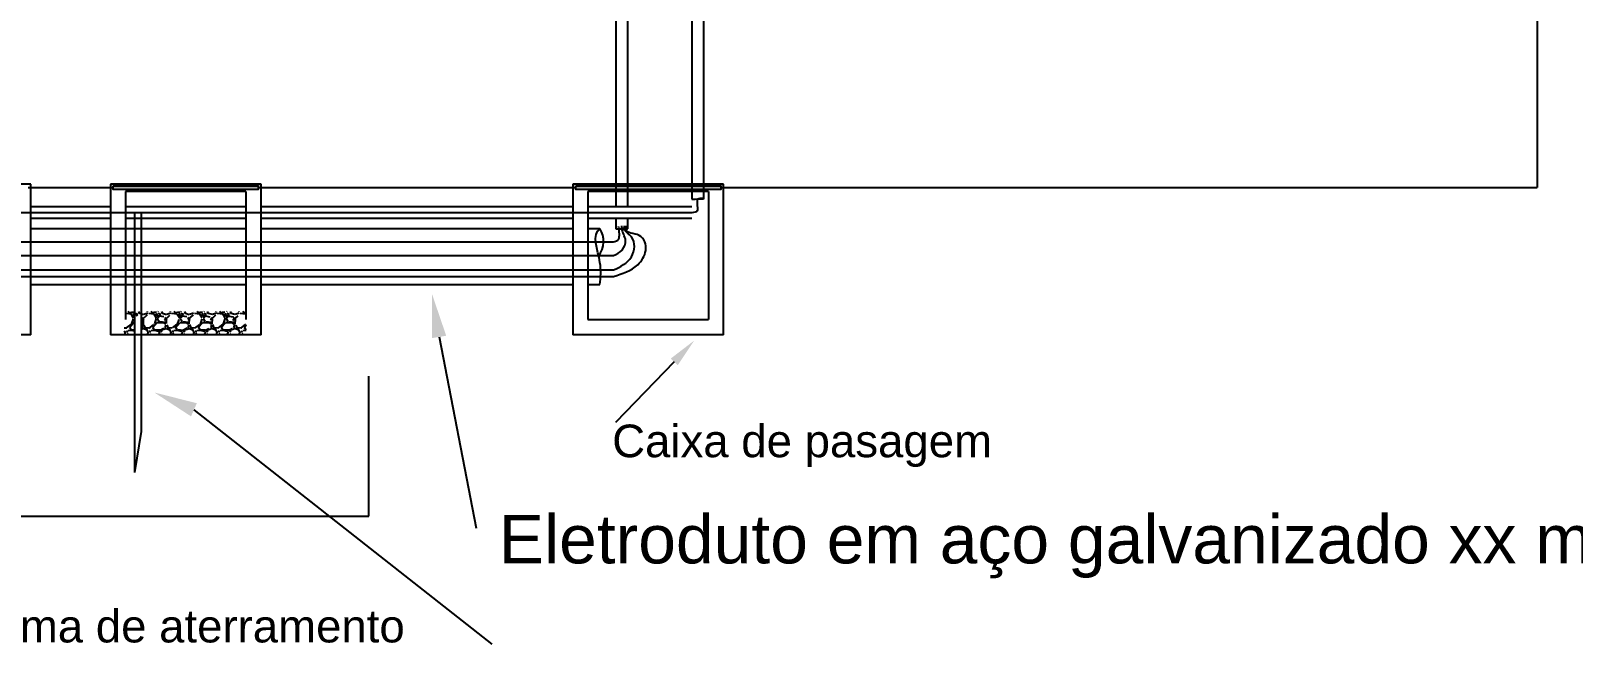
# Model space of a CAD drawing. Header units: millimetres. Extents: x 2991 to 3503, y 2795 to 2987.
# Drawn here: x 3347.08 to 3385.87, y 2864.13 to 2879.56 of the extents above; entities that cross this region are included whole.
import ezdxf

# ---------------------------------------------------------------- set-up
doc = ezdxf.new("R2010")
doc.units = ezdxf.units.MM
doc.layers.add('CISM_59_ELET_CAIXA DE PASSAGEM_INSTALAR', color=10, linetype='Continuous')
doc.layers.add('CISM_78_CX_ENT_PRINC', color=10, linetype='Continuous')
doc.styles.get("Standard").update_dxf_attribs({"font": ''})
doc.styles.get('Standard').set_extended_font_data('Arial')

msp = doc.modelspace()

# ---------------------------------------------------------------- hatches: boundary and pattern name
h = msp.add_hatch()
h.set_pattern_fill('GRAVEL', color=256, scale=0.022699, style=0)
h.set_pattern_definition([(228.0128, (3534.23798, 2850.047572), (-4.612520828, -5.189087899), [0.0775686, -7.6793186]), (184.9697, (3534.186088, 2849.989916), (6.9187865555, 0.5765605448), [0.1331104, -13.1779063]), (132.5104, (3534.05348, 2849.978385), (5.765641941, -6.342216945), [0.0938579, -9.291929]), (267.2737, (3533.828618, 2849.834243), (0.57656211, 11.5312885616), [0.1212159, -12.0003526]), (292.8337, (3533.822853, 2849.713165), (-2.8828312524, 6.918779297), [0.1188617, -11.7673206]), (357.2737, (3533.868978, 2849.603618), (-11.5312885616, 0.57656211), [0.1212159, -12.0003526]), (37.6942, (3533.990057, 2849.597852), (-7.4953447123, -5.7656409963), [0.1603018, -15.8698502]), (72.2553, (3534.1169, 2849.695868), (4.0359603684, 12.684425178), [0.1513414, -14.9828033]), (121.4296, (3534.163026, 2849.84001), (-4.6125180973, 7.4953311605), [0.1216263, -12.0410072]), (175.2364, (3534.099604, 2849.94379), (6.342205768, -0.576559203), [0.1388551, -6.8038937]), (222.3974, (3533.961228, 2849.955322), (-6.9187755715, -6.3422024986), [0.1795699, -17.7774392]), (138.8141, (3534.39942, 2849.82848), (-4.035949724, 3.45938236), [0.0612895, -6.0676843]), (171.4692, (3534.353292, 2849.868837), (7.4953285354, -1.1531321328), [0.1166027, -11.5436861]), (225, (3534.23798, 2849.88613), (-1e-16, -0.5765642), [0.0815383, -0.7338464]), (203.1986, (3534.19762, 2849.95532), (2.88283279, 1.153134283), [0.04391, -4.3470702]), (291.8014, (3534.15726, 2849.93803), (-0.57656502, 1.729694955), [0.0620978, -3.0428084]), (30.9638, (3534.18032, 2849.88037), (1.729692015, 1.153130126), [0.100858, -3.261063]), (161.5651, (3534.2668, 2849.93226), (1.15312975, -0.57656376), [0.0729302, -1.7503276]), (16.3895, (3533.822853, 2849.938025), (5.765649317, 1.729690243), [0.1021672, -10.1145777]), (70.3462, (3533.92087, 2849.966853), (-2.306252028, -6.342201781), [0.0857127, -8.485533]), (293.1986, (3534.26681, 2850.04757), (-1.153134283, 2.88283279), [0.0878194, -4.3031696]), (343.6105, (3534.3014, 2849.966853), (-5.765649317, 1.729690243), [0.1021672, -10.1145777]), (339.444, (3533.82285, 2849.580555), (-2.882826646, 1.153127828), [0.0985233, -4.827639]), (294.7751, (3533.915103, 2849.54596), (-2.88281635, 6.342207805), [0.0825513, -8.1725991]), (66.8014, (3534.27257, 2849.47101), (1.153134283, 2.88283279), [0.0878194, -4.3031696]), (17.354, (3534.307167, 2849.551727), (-7.4953403814, -2.306254976), [0.0966502, -9.5683395]), (69.444, (3533.990057, 2849.47101), (-1.153127828, -2.882826646), [0.0492618, -4.8769195]), (101.3099, (3534.23798, 2849.47101), (-0.57656177, 2.30625107), [0.0293991, -2.9105163]), (165.9638, (3534.23221, 2849.49984), (1.72969506, -0.57656362), [0.1188617, -2.258374]), (186.009, (3534.1169, 2849.528664), (5.765637634, 0.576563267), [0.1101527, -10.9051068]), (303.6901, (3534.18032, 2849.82848), (-0.57656481, 1.15312811), [0.0831533, -1.9956808]), (353.1572, (3534.226448, 2849.75929), (9.8016024847, -1.1531343917), [0.1451756, -14.3723485]), (60.9454, (3534.37059, 2849.741993), (-2.30625309, -4.035942673), [0.0593607, -5.876737]), (90, (3534.3994, 2849.7939), (-0.5765646, 0.5765646), [0.0345939, -0.5419707]), (120.2564, (3534.10537, 2849.54596), (2.306253567, -4.03595026), [0.0800987, -7.9297837]), (48.0128, (3534.06501, 2849.61515), (4.612520828, 5.189087899), [0.1551374, -7.6017547]), (0, (3534.1688, 2849.73046), (0.5765646, 0.5765646), [0.1499068, -0.4266578]), (325.3048, (3534.3187, 2849.730462), (-5.765636146, 4.035952679), [0.091163, -9.0251203]), (254.0546, (3534.39365, 2849.67857), (-0.576566084, -2.30626395), [0.083949, -4.1135161]), (207.646, (3534.37059, 2849.597852), (-10.9547238108, -5.7656497623), [0.1366833, -13.5316764]), (175.4261, (3534.24951, 2849.53443), (-7.4953417032, 0.576561824), [0.1446017, -14.3155546]), (175.4261, (3534.24951, 2849.53443), (-7.4953417032, 0.576561824), [0.1446017, -14.3155546])])
h.paths.add_polyline_path([(3352.494, 2872.497), (3349.951, 2872.497), (3349.888, 2872.381, 0.146234), (3349.87, 2872.321), (3349.971, 2872.321, -0.019482), (3349.979, 2872.321), (3349.852, 2872.321), (3349.852, 2871.915), (3352.494, 2871.915)])
h.paths.add_polyline_path([(3349.682, 2872.399), (3349.852, 2872.399), (3349.852, 2872.321), (3349.87, 2872.321, -0.146234), (3349.888, 2872.381), (3349.951, 2872.497), (3349.43, 2872.497), (3349.43, 2871.915), (3349.682, 2871.915)])

# ---------------------------------------------------------------- linework, layer by layer
for p, q in [((3384.968, 2909.535), (3384.968, 2875.619)), ((3347.008, 2875.619), (3349.149, 2875.619)), ((3352.797, 2875.619), (3360.782, 2875.619)), ((3364.43, 2875.619), (3384.968, 2875.619)), ((3349.682, 2874.981), (3349.682, 2868.451)), ((3349.852, 2874.981), (3349.852, 2869.481)), ((3357.347, 2871.858), (3358.275, 2867.048)), ((3363.262, 2871.23), (3361.782, 2869.707)), ((3351.181, 2870.025), (3358.672, 2864.13)), ((3349.852, 2869.481), (3349.682, 2868.451))]:
    msp.add_line(p, q)
at = {"color": 0}
for p, q in [((3361.789, 2879.849), (3361.789, 2875.129)), ((3362.086, 2879.849), (3362.086, 2875.129)), ((3363.702, 2879.91), (3363.702, 2875.322)), ((3363.999, 2879.91), (3363.999, 2875.322)), ((3363.702, 2875.129), (3361.091, 2875.129)), ((3363.702, 2874.833), (3361.091, 2874.833)), ((3361.789, 2874.833), (3361.789, 2874.579)), ((3362.086, 2874.833), (3362.086, 2874.579)), ((3361.091, 2874.586), (3361.393, 2874.586)), ((3361.091, 2873.178), (3361.393, 2873.178))]:
    msp.add_line(p, q, dxfattribs=at)
at = {"color": 3, "transparency": 33554559}
msp.add_line((3363.702, 2874.981), (3338.045, 2874.981), dxfattribs=at)
at = {"color": 0, "transparency": 33554559}
for p, q in [((3349.079, 2875.129), (3347.079, 2875.129)), ((3349.079, 2874.833), (3347.079, 2874.833)), ((3352.489, 2875.129), (3349.458, 2875.129)), ((3352.489, 2874.833), (3349.458, 2874.833)), ((3360.712, 2875.129), (3352.868, 2875.129)), ((3360.712, 2874.833), (3352.868, 2874.833)), ((3347.079, 2874.586), (3352.489, 2874.586)), ((3352.868, 2874.586), (3360.712, 2874.586)), ((3347.079, 2873.178), (3352.489, 2873.178)), ((3352.868, 2873.178), (3360.712, 2873.178))]:
    msp.add_line(p, q, dxfattribs=at)
at = {"color": 1, "transparency": 33554559}
for p, q in [((3329.529, 2874.246), (3361.29, 2874.246)), ((3329.529, 2873.906), (3361.357, 2873.906)), ((3329.529, 2873.542), (3361.411, 2873.542))]:
    msp.add_line(p, q, dxfattribs=at)
at = {"color": 1}
for p, q in [((3361.29, 2874.246), (3361.732, 2874.246)), ((3361.357, 2873.906), (3361.732, 2873.906)), ((3361.411, 2873.542), (3361.732, 2873.542)), ((3355.581, 2867.349), (3355.581, 2870.874)), ((3336.477, 2867.349), (3355.581, 2867.349))]:
    msp.add_line(p, q, dxfattribs=at)
at = {"color": 5, "transparency": 33554559}
msp.add_line((3329.091, 2873.377), (3361.409, 2873.377), dxfattribs=at)
at = {"color": 5}
msp.add_line((3361.409, 2873.377), (3361.732, 2873.377), dxfattribs=at)
at = {"color": 3}
msp.add_lwpolyline([(3349.149, 2875.653), (3352.797, 2875.653), (3352.797, 2875.569), (3349.149, 2875.569)], close=True, dxfattribs=at)
at = {"color": 1}
msp.add_lwpolyline([(3360.782, 2875.653), (3364.43, 2875.653), (3364.43, 2875.569), (3360.782, 2875.569)], close=True, dxfattribs=at)
at = {"color": 0}
for centre, radius, start, end in [((3360.872, 2874.267), 0.611, 322.8996, 31.469), ((3362.019, 2874.688), 0.128, 232.8996, 301.469)]:
    msp.add_arc(centre, radius, start, end, dxfattribs=at)
for points, knots in [([(3363.702, 2875.322), (3363.73, 2875.32), (3363.822, 2875.314), (3363.979, 2875.372), (3363.999, 2875.322)], [0, 0, 0, 0, 0.0883359, 0.296246, 0.296246, 0.296246, 0.296246]), ([(3363.999, 2875.322), (3363.981, 2875.322), (3363.95, 2875.323), (3363.902, 2875.32), (3363.871, 2875.327), (3363.855, 2875.333)], [0, 0, 0, 0, 0.052209, 0.0927595, 0.1447194, 0.1447194, 0.1447194, 0.1447194]), ([(3361.393, 2873.178), (3361.409, 2873.35), (3361.45, 2873.794), (3361.176, 2874.436), (3361.393, 2874.586)], [0, 0, 0, 0, 0.1966469, 0.5, 0.5, 0.5, 0.5]), ([(3361.789, 2874.579), (3361.826, 2874.575), (3361.919, 2874.567), (3362.054, 2874.624), (3362.086, 2874.579)], [0, 0, 0, 0, 0.1966469, 0.5, 0.5, 0.5, 0.5])]:
    msp.add_open_spline(points, degree=3, knots=knots, dxfattribs=at)
at = {"color": 3}
msp.add_spline([(3363.839, 2875.33), (3363.84, 2875.156), (3363.84, 2875.029), (3363.702, 2874.981)], degree=3, dxfattribs=at)
at = {"color": 1}
for points in [[(3361.732, 2873.906), (3361.949, 2874.043), (3362.038, 2874.286), (3361.941, 2874.586), (3361.941, 2874.654)], [(3361.732, 2873.542), (3362.185, 2873.873), (3362.185, 2874.372), (3362.012, 2874.572), (3362.012, 2874.651)], [(3361.732, 2874.246), (3361.861, 2874.311), (3361.88, 2874.452), (3361.873, 2874.575), (3361.858, 2874.632)]]:
    msp.add_spline(points, degree=3, dxfattribs=at)
at = {"color": 5}
msp.add_spline([(3361.732, 2873.377), (3362.342, 2873.674), (3362.543, 2874.035), (3362.377, 2874.412), (3362.051, 2874.564), (3362.051, 2874.6), (3362.051, 2874.651)], degree=3, dxfattribs=at)
for points in [[(3357.526, 2871.887), (3357.169, 2871.828), (3357.171, 2872.929)], [(3363.351, 2871.147), (3363.173, 2871.313), (3363.759, 2871.763)], [(3351.253, 2870.191), (3351.108, 2869.859), (3350.186, 2870.459)]]:
    msp.add_solid(points)
at = {"layer": 'CISM_59_ELET_CAIXA DE PASSAGEM_INSTALAR', "color": 3, "linetype": 'ByBlock', "ltscale": 10}
msp.add_line((3349.079, 2875.703), (3349.079, 2871.914), dxfattribs=at)
at = {"layer": 'CISM_59_ELET_CAIXA DE PASSAGEM_INSTALAR', "color": 10, "linetype": 'ByBlock', "ltscale": 10}
msp.add_line((3360.712, 2875.703), (3360.712, 2871.914), dxfattribs=at)
at = {"layer": 'CISM_78_CX_ENT_PRINC', "color": 3, "linetype": 'ByBlock', "ltscale": 0.05}
for p, q in [((3347.079, 2875.703), (3343.29, 2875.703)), ((3347.079, 2871.914), (3347.079, 2875.703)), ((3349.079, 2875.703), (3352.868, 2875.703)), ((3352.868, 2875.703), (3349.079, 2875.703)), ((3352.868, 2871.914), (3352.868, 2875.703)), ((3352.489, 2875.518), (3349.458, 2875.518)), ((3349.458, 2875.518), (3349.458, 2872.293)), ((3352.489, 2875.518), (3352.489, 2872.293)), ((3347.079, 2871.914), (3343.29, 2871.914)), ((3352.868, 2871.914), (3349.079, 2871.914))]:
    msp.add_line(p, q, dxfattribs=at)
at = {"layer": 'CISM_78_CX_ENT_PRINC', "linetype": 'ByBlock', "ltscale": 0.05}
for p, q in [((3360.712, 2875.703), (3364.501, 2875.703)), ((3364.501, 2875.703), (3360.712, 2875.703)), ((3364.501, 2871.914), (3364.501, 2875.703)), ((3364.122, 2875.518), (3361.091, 2875.518)), ((3361.091, 2875.518), (3361.091, 2872.293)), ((3364.122, 2875.518), (3364.122, 2872.293)), ((3361.091, 2872.293), (3364.122, 2872.293)), ((3364.501, 2871.914), (3360.712, 2871.914))]:
    msp.add_line(p, q, dxfattribs=at)

# ---------------------------------------------------------------- texts
for s, height, p in [('Caixa de pasagem', 0.82023, (3361.7, 2868.832)), ('Eletroduto em aço galvanizado xx mm', 1.22083, (3358.849, 2866.161)), ('Sistema de aterramento', 0.82023, (3344.256, 2864.173))]:
    msp.add_text(s, height=height).set_placement(p)

doc.saveas('drawing.dxf')
